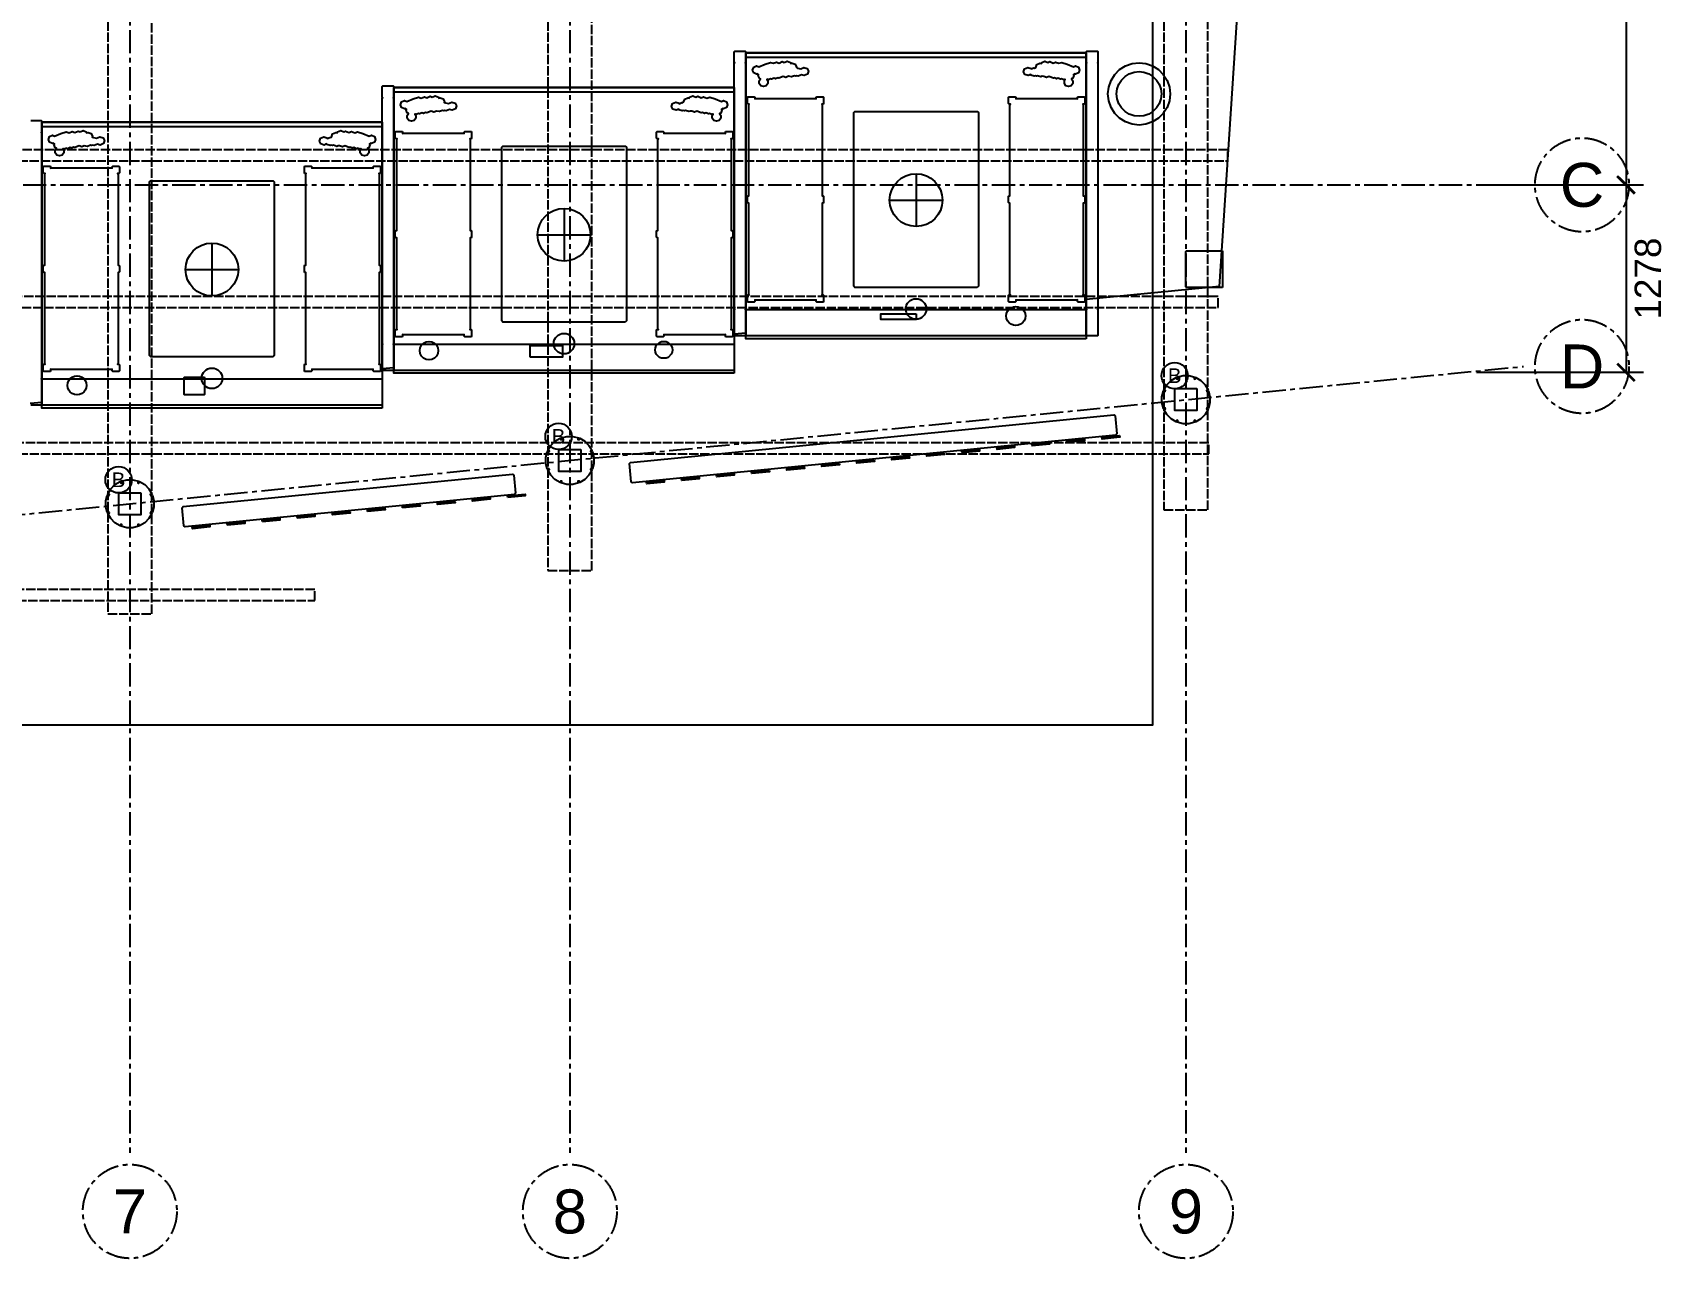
# Model space of a CAD drawing. Header units: millimetres. Extents: x -2320 to 44593, y -183000 to 30400.
# Drawn here: x 28438 to 39568, y -15320 to -6962 of the extents above; entities that cross this region are included whole.
import ezdxf
from ezdxf.enums import TextEntityAlignment as Align

# ---------------------------------------------------------------- set-up
doc = ezdxf.new("R2010")
doc.units = ezdxf.units.MM
doc.header["$LTSCALE"] = 50
doc.linetypes.add('CENTER', pattern=[5.08, 3.175, -0.635, 0.635, -0.635])
doc.linetypes.add('DASHED', pattern=[1.524, 1.27, -0.254])
for name, color, linetype in [('A-BOOTH', 30, 'Continuous'), ('A-CLNG', 150, 'Continuous'), ('A-DIMS', 1, 'Continuous'), ('A-FACADE', 150, 'Continuous'), ('A-FLOR-F1', 2, 'Continuous'), ('A-FLOR-F4', 6, 'Continuous'), ('A-FURN-BASE', 9, 'Continuous'), ('A-PLNT', 92, 'Continuous'), ('A-WALL-CUT', 7, 'Continuous'), ('E-LITE', 1, 'Continuous'), ('E-POWR', 5, 'Continuous'), ('S-BEAM', 1, 'DASHED'), ('S-GRID', 8, 'CENTER'), ('S-PURL', 9, 'DASHED')]:
    doc.layers.add(name, color=color, linetype=linetype)
doc.styles.add('VN', font='arial.ttf')
doc.dimstyles.new('SMK', dxfattribs={"dimtxt": 180, "dimasz": 120, "dimexe": 120, "dimexo": 80, "dimgap": 60, "dimtad": 1, "dimdec": 0, "dimtxsty": 'VN', "dimblk": 'ARCHTICK', "dimcen": 2.5, "dimclrd": 1, "dimclre": 1, "dimclrt": 7, "dimazin": 3, "dimtfac": 1, "dimtmove": 0, "dimatfit": 3})

# ---------------------------------------------------------------- blocks, each defined once
blk = doc.blocks.new('_ARCHTICK')
at = {"color": 0, "linetype": 'BYBLOCK', "const_width": 0.15}
blk.add_lwpolyline([(-0.5, -0.5), (0.5, 0.5)], dxfattribs=at)

msp = doc.modelspace()

# ---------------------------------------------------------------- linework, layer by layer
at = {"layer": 'A-BOOTH'}
for points in [[(33561.3, -7164.7), (33581.3, -7156.3), (33603.2, -7164.8), (33606.8, -7173), (33615, -7169.5), (33636.2, -7177.1), (33645.4, -7196.6), (33643.8, -7200.5), (33652.7, -7203.8), (33673.6, -7208.9), (33695.3, -7198.9), (33717.7, -7206), (33727.8, -7225.2), (33719.7, -7245.5), (33698.2, -7254.9), (33678.7, -7248.7), (33657.3, -7258.7), (33647.2, -7255.3), (33639.6, -7258.5), (33631.2, -7255.4), (33610.8, -7264), (33589.7, -7259.7), (33571.9, -7267.2), (33554, -7260.4), (33524.4, -7273), (33516.8, -7269.9), (33502, -7276.1), (33493, -7272.5), (33475.2, -7280), (33467.7, -7277), (33452.9, -7283.2), (33445.5, -7280.2), (33443.1, -7281.3), (33449, -7289.4), (33449, -7308.2), (33437.9, -7323.5), (33420, -7329.3), (33402.1, -7323.5), (33391, -7308.2), (33391, -7289.4), (33400.2, -7276.8), (33391.6, -7273.2), (33383.4, -7253.4), (33385.6, -7248), (33379.9, -7241.8), (33373, -7244.7), (33353.1, -7236.5), (33344.9, -7216.7), (33353.1, -7196.9), (33372.9, -7188.7), (33387.5, -7194.7), (33430.6, -7175.8), (33466.9, -7165.5), (33486.5, -7171.1), (33508, -7163.3), (33525.7, -7170.2), (33548, -7159.5)], [(35316.3, -7165.3), (35337.9, -7156.3), (35359, -7164.6), (35371.3, -7159.5), (35394.1, -7170.5), (35411.3, -7163.3), (35433.5, -7171.1), (35453.1, -7165.5), (35489.3, -7175.8), (35532.5, -7194.7), (35547, -7188.7), (35566.9, -7196.9), (35575.1, -7216.7), (35566.9, -7236.5), (35547.1, -7244.7), (35540.1, -7241.8), (35534.4, -7248), (35536.6, -7253.4), (35528.4, -7273.3), (35519.9, -7276.8), (35529, -7289.4), (35529, -7308.2), (35517.9, -7323.5), (35500, -7329.3), (35482.1, -7323.5), (35471, -7308.2), (35471, -7289.4), (35477, -7281.1), (35474.7, -7280.2), (35467.4, -7283.2), (35452.2, -7277), (35445.1, -7280), (35426.8, -7272.6), (35418.3, -7276.1), (35403.2, -7270), (35396, -7273), (35365.5, -7260.3), (35349.1, -7267.2), (35330.3, -7260), (35320.7, -7259.7), (35310.3, -7264), (35288.5, -7255.6), (35281.7, -7258.5), (35273.2, -7255.3), (35265.1, -7258.7), (35243.3, -7251.2), (35241.6, -7247.9), (35225.1, -7254.9), (35202.6, -7247.6), (35192.2, -7228.1), (35200.1, -7208), (35221.5, -7198.9), (35243.9, -7206.2), (35245.8, -7209.7), (35262.4, -7202.7), (35266.7, -7204.2), (35275.6, -7200.4), (35282.7, -7178.2), (35303.4, -7169.5), (35313.2, -7173)], [(31161.3, -7401.3), (31181.3, -7392.9), (31203.2, -7401.4), (31206.8, -7409.6), (31215, -7406.1), (31236.2, -7413.7), (31245.4, -7433.2), (31243.8, -7437.1), (31252.7, -7440.4), (31273.6, -7445.5), (31295.3, -7435.5), (31317.7, -7442.6), (31327.8, -7461.8), (31319.7, -7482.1), (31298.2, -7491.5), (31278.7, -7485.3), (31257.3, -7495.3), (31247.2, -7491.9), (31239.6, -7495.1), (31231.2, -7492), (31210.7, -7500.6), (31189.7, -7496.3), (31171.9, -7503.8), (31154, -7497), (31124.4, -7509.6), (31116.8, -7506.5), (31102, -7512.7), (31093, -7509.1), (31075.2, -7516.6), (31067.7, -7513.6), (31052.9, -7519.8), (31045.5, -7516.8), (31043.1, -7517.9), (31049, -7526), (31049, -7544.8), (31037.9, -7560.1), (31020, -7565.9), (31002.1, -7560.1), (30991, -7544.8), (30991, -7526), (31000.2, -7513.4), (30991.6, -7509.8), (30983.4, -7490), (30985.6, -7484.6), (30979.9, -7478.4), (30973, -7481.3), (30953.1, -7473.1), (30944.9, -7453.3), (30953.1, -7433.5), (30972.9, -7425.3), (30987.5, -7431.3), (31030.6, -7412.4), (31066.9, -7402.1), (31086.5, -7407.7), (31108, -7399.9), (31125.7, -7406.8), (31148, -7396.1)], [(32916.3, -7401.9), (32937.9, -7392.9), (32959, -7401.2), (32971.3, -7396.1), (32994.1, -7407.1), (33011.3, -7399.9), (33033.5, -7407.7), (33053.1, -7402.1), (33089.3, -7412.4), (33132.5, -7431.3), (33147, -7425.3), (33166.9, -7433.5), (33175.1, -7453.3), (33166.9, -7473.1), (33147.1, -7481.3), (33140.1, -7478.4), (33134.4, -7484.6), (33136.6, -7490), (33128.4, -7509.9), (33119.9, -7513.4), (33129, -7526), (33129, -7544.8), (33117.9, -7560.1), (33100, -7565.9), (33082.1, -7560.1), (33071, -7544.8), (33071, -7526), (33077, -7517.7), (33074.7, -7516.8), (33067.4, -7519.8), (33052.2, -7513.6), (33045.1, -7516.6), (33026.8, -7509.2), (33018.3, -7512.7), (33003.2, -7506.6), (32996, -7509.6), (32965.5, -7496.9), (32949.1, -7503.8), (32930.3, -7496.6), (32920.7, -7496.3), (32910.3, -7500.6), (32888.5, -7492.2), (32881.7, -7495.1), (32873.2, -7491.9), (32865.1, -7495.3), (32843.3, -7487.8), (32841.6, -7484.5), (32825.1, -7491.5), (32802.6, -7484.2), (32792.3, -7464.7), (32800.1, -7444.6), (32821.5, -7435.5), (32843.9, -7442.8), (32845.8, -7446.3), (32862.4, -7439.3), (32866.7, -7440.8), (32875.6, -7437), (32882.7, -7414.8), (32903.4, -7406.1), (32913.2, -7409.6)], [(33314, -7448.8), (33310, -7444.8), (33310, -7402.8), (33314, -7398.8), (33356, -7398.8), (33360, -7402.8), (33360, -7413.8), (33363, -7410.8), (33777, -7410.8), (33780, -7413.8), (33780, -7402.8), (33784, -7398.8), (33826, -7398.8), (33830, -7402.8), (33830, -7444.8), (33826, -7448.8), (33817, -7448.8), (33820, -7451.8), (33820, -8073.8), (33826, -8073.8), (33830, -8077.8), (33830, -8119.8), (33826, -8123.8), (33820, -8123.8), (33820, -8745.8), (33817, -8748.8), (33826, -8748.8), (33830, -8752.8), (33830, -8794.8), (33826, -8798.8), (33784, -8798.8), (33780, -8794.8), (33780, -8783.8), (33777, -8786.8), (33363, -8786.8), (33360, -8783.8), (33360, -8794.8), (33356, -8798.8), (33314, -8798.8), (33310, -8794.8), (33310, -8752.8), (33314, -8748.8), (33323, -8748.8), (33320, -8745.8), (33320, -8123.8), (33314, -8123.8), (33310, -8119.8), (33310, -8077.8), (33314, -8073.8), (33320, -8073.8), (33320, -7451.8), (33323, -7448.8)], [(35090, -7444.8), (35090, -7402.8), (35094, -7398.8), (35136, -7398.8), (35140, -7402.8), (35140, -7413.8), (35143, -7410.8), (35557, -7410.8), (35560, -7413.8), (35560, -7402.8), (35564, -7398.8), (35606, -7398.8), (35610, -7402.8), (35610, -7444.8), (35606, -7448.8), (35597, -7448.8), (35600, -7451.8), (35600, -8073.8), (35606, -8073.8), (35610, -8077.8), (35610, -8119.8), (35606, -8123.8), (35600, -8123.8), (35600, -8745.8), (35597, -8748.8), (35606, -8748.8), (35610, -8752.8), (35610, -8794.8), (35606, -8798.8), (35564, -8798.8), (35560, -8794.8), (35560, -8783.8), (35557, -8786.8), (35143, -8786.8), (35140, -8783.8), (35140, -8794.8), (35136, -8798.8), (35094, -8798.8), (35090, -8794.8), (35090, -8752.8), (35094, -8748.8), (35103, -8748.8), (35100, -8745.8), (35100, -8123.8), (35094, -8123.8), (35090, -8119.8), (35090, -8077.8), (35094, -8073.8), (35100, -8073.8), (35100, -7451.8), (35103, -7448.8), (35094, -7448.8)], [(34877, -8698.8), (34043, -8698.8), (34035, -8690.8), (34035, -7506.8), (34043, -7498.8), (34877, -7498.8), (34885, -7506.8), (34885, -8690.8)], [(28761.3, -7637.9), (28781.3, -7629.5), (28803.2, -7638), (28806.8, -7646.2), (28815, -7642.7), (28836.2, -7650.3), (28845.4, -7669.8), (28843.8, -7673.7), (28852.7, -7677), (28873.6, -7682.1), (28895.3, -7672.1), (28917.7, -7679.2), (28927.8, -7698.4), (28919.7, -7718.7), (28898.2, -7728.1), (28878.7, -7721.9), (28857.3, -7731.9), (28847.2, -7728.5), (28839.6, -7731.7), (28831.2, -7728.6), (28810.7, -7737.2), (28789.7, -7732.9), (28771.9, -7740.4), (28754, -7733.6), (28724.4, -7746.2), (28716.8, -7743.1), (28702, -7749.3), (28693, -7745.7), (28675.2, -7753.2), (28667.7, -7750.2), (28652.9, -7756.4), (28645.5, -7753.4), (28643.1, -7754.5), (28649, -7762.6), (28649, -7781.4), (28637.9, -7796.7), (28620, -7802.5), (28602.1, -7796.7), (28591, -7781.4), (28591, -7762.6), (28600.2, -7750), (28591.6, -7746.4), (28583.4, -7726.6), (28585.6, -7721.2), (28579.9, -7715), (28573, -7717.9), (28553.1, -7709.7), (28544.9, -7689.9), (28553.1, -7670.1), (28572.9, -7661.9), (28587.5, -7667.9), (28630.6, -7649), (28666.9, -7638.7), (28686.5, -7644.3), (28708, -7636.5), (28725.7, -7643.4), (28748, -7632.7)], [(30516.3, -7638.5), (30537.9, -7629.5), (30559, -7637.8), (30571.3, -7632.7), (30594.1, -7643.7), (30611.3, -7636.5), (30633.5, -7644.3), (30653.1, -7638.7), (30689.3, -7649), (30732.5, -7667.9), (30747.1, -7661.9), (30766.9, -7670.1), (30775.1, -7689.9), (30766.9, -7709.7), (30747.1, -7717.9), (30740.1, -7715), (30734.4, -7721.2), (30736.6, -7726.6), (30728.4, -7746.5), (30719.9, -7750), (30729, -7762.6), (30729, -7781.4), (30717.9, -7796.7), (30700, -7802.5), (30682.1, -7796.7), (30671, -7781.4), (30671, -7762.6), (30677, -7754.3), (30674.7, -7753.4), (30667.4, -7756.4), (30652.2, -7750.2), (30645.1, -7753.2), (30626.8, -7745.8), (30618.3, -7749.3), (30603.2, -7743.2), (30596, -7746.2), (30565.5, -7733.5), (30549.1, -7740.4), (30530.3, -7733.2), (30520.7, -7732.9), (30510.3, -7737.2), (30488.5, -7728.8), (30481.7, -7731.7), (30473.2, -7728.5), (30465.1, -7731.9), (30443.3, -7724.4), (30441.6, -7721.1), (30425.1, -7728.1), (30402.6, -7720.8), (30392.3, -7701.3), (30400.1, -7681.2), (30421.5, -7672.1), (30443.9, -7679.4), (30445.8, -7682.9), (30462.4, -7675.9), (30466.7, -7677.4), (30475.6, -7673.6), (30482.7, -7651.4), (30503.4, -7642.7), (30513.2, -7646.2)], [(30914, -7685.4), (30910, -7681.4), (30910, -7639.4), (30914, -7635.4), (30956, -7635.4), (30960, -7639.4), (30960, -7650.4), (30963, -7647.4), (31377, -7647.4), (31380, -7650.4), (31380, -7639.4), (31384, -7635.4), (31426, -7635.4), (31430, -7639.4), (31430, -7681.4), (31426, -7685.4), (31417, -7685.4), (31420, -7688.4), (31420, -8310.4), (31426, -8310.4), (31430, -8314.4), (31430, -8356.4), (31426, -8360.4), (31420, -8360.4), (31420, -8982.4), (31417, -8985.4), (31426, -8985.4), (31430, -8989.4), (31430, -9031.4), (31426, -9035.4), (31384, -9035.4), (31380, -9031.4), (31380, -9020.4), (31377, -9023.4), (30963, -9023.4), (30960, -9020.4), (30960, -9031.4), (30956, -9035.4), (30914, -9035.4), (30910, -9031.4), (30910, -8989.4), (30914, -8985.4), (30923, -8985.4), (30920, -8982.4), (30920, -8360.4), (30914, -8360.4), (30910, -8356.4), (30910, -8314.4), (30914, -8310.4), (30920, -8310.4), (30920, -7688.4), (30923, -7685.4)], [(32690, -7681.4), (32690, -7639.4), (32694, -7635.4), (32736, -7635.4), (32740, -7639.4), (32740, -7650.4), (32743, -7647.4), (33157, -7647.4), (33160, -7650.4), (33160, -7639.4), (33164, -7635.4), (33206, -7635.4), (33210, -7639.4), (33210, -7681.4), (33206, -7685.4), (33197, -7685.4), (33200, -7688.4), (33200, -8310.4), (33206, -8310.4), (33210, -8314.4), (33210, -8356.4), (33206, -8360.4), (33200, -8360.4), (33200, -8982.4), (33197, -8985.4), (33206, -8985.4), (33210, -8989.4), (33210, -9031.4), (33206, -9035.4), (33164, -9035.4), (33160, -9031.4), (33160, -9020.4), (33157, -9023.4), (32743, -9023.4), (32740, -9020.4), (32740, -9031.4), (32736, -9035.4), (32694, -9035.4), (32690, -9031.4), (32690, -8989.4), (32694, -8985.4), (32703, -8985.4), (32700, -8982.4), (32700, -8360.4), (32694, -8360.4), (32690, -8356.4), (32690, -8314.4), (32694, -8310.4), (32700, -8310.4), (32700, -7688.4), (32703, -7685.4), (32694, -7685.4)], [(32477, -8935.4), (31643, -8935.4), (31635, -8927.4), (31635, -7743.4), (31643, -7735.4), (32477, -7735.4), (32485, -7743.4), (32485, -8927.4)], [(28514, -7922), (28510, -7918), (28510, -7876), (28514, -7872), (28556, -7872), (28560, -7876), (28560, -7887), (28563, -7884), (28977, -7884), (28980, -7887), (28980, -7876), (28984, -7872), (29026, -7872), (29030, -7876), (29030, -7918), (29026, -7922), (29017, -7922), (29020, -7925), (29020, -8547), (29026, -8547), (29030, -8551), (29030, -8593), (29026, -8597), (29020, -8597), (29020, -9219), (29017, -9222), (29026, -9222), (29030, -9226), (29030, -9268), (29026, -9272), (28984, -9272), (28980, -9268), (28980, -9257), (28977, -9260), (28563, -9260), (28560, -9257), (28560, -9268), (28556, -9272), (28514, -9272), (28510, -9268), (28510, -9226), (28514, -9222), (28523, -9222), (28520, -9219), (28520, -8597), (28514, -8597), (28510, -8593), (28510, -8551), (28514, -8547), (28520, -8547), (28520, -7925), (28523, -7922)], [(30290, -7918), (30290, -7876), (30294, -7872), (30336, -7872), (30340, -7876), (30340, -7887), (30343, -7884), (30757, -7884), (30760, -7887), (30760, -7876), (30764, -7872), (30806, -7872), (30810, -7876), (30810, -7918), (30806, -7922), (30797, -7922), (30800, -7925), (30800, -8547), (30806, -8547), (30810, -8551), (30810, -8593), (30806, -8597), (30800, -8597), (30800, -9219), (30797, -9222), (30806, -9222), (30810, -9226), (30810, -9268), (30806, -9272), (30764, -9272), (30760, -9268), (30760, -9257), (30757, -9260), (30343, -9260), (30340, -9257), (30340, -9268), (30336, -9272), (30294, -9272), (30290, -9268), (30290, -9226), (30294, -9222), (30303, -9222), (30300, -9219), (30300, -8597), (30294, -8597), (30290, -8593), (30290, -8551), (30294, -8547), (30300, -8547), (30300, -7925), (30303, -7922), (30294, -7922)], [(30077, -9172), (29243, -9172), (29235, -9164), (29235, -7980), (29243, -7972), (30077, -7972), (30085, -7980), (30085, -9164)], [(35620, -8852.8), (35620, -9024.8), (35616, -9028.8), (33304, -9028.8), (33300, -9024.8), (33300, -8852.8), (33304, -8848.8), (35616, -8848.8)], [(34460, -8878.8), (34460, -8918.8), (34220, -8918.8), (34220, -8878.8)], [(35123.2, -8956.6), (35107.5, -8950.1), (35094, -8939.8), (35083.7, -8926.3), (35077.2, -8910.6), (35075, -8893.8), (35077.2, -8877), (35083.7, -8861.3), (35094, -8847.8), (35107.5, -8837.5), (35123.2, -8831), (35140, -8828.8), (35156.8, -8831), (35172.5, -8837.5), (35186, -8847.8), (35196.3, -8861.3), (35202.8, -8877), (35205, -8893.8), (35202.8, -8910.6), (35196.3, -8926.3), (35186, -8939.8), (35172.5, -8950.1), (35156.8, -8956.6), (35140, -8958.8)], [(33220, -9089.4), (33220, -9261.4), (33216, -9265.4), (30904, -9265.4), (30900, -9261.4), (30900, -9089.4), (30904, -9085.4), (33216, -9085.4)], [(31120.5, -9190.3), (31103, -9181.4), (31089, -9167.4), (31080.1, -9149.9), (31077, -9130.4), (31080.1, -9110.9), (31089, -9093.4), (31103, -9079.4), (31120.5, -9070.5), (31140, -9067.4), (31159.5, -9070.5), (31177, -9079.4), (31191, -9093.4), (31199.9, -9110.9), (31203, -9130.4), (31199.9, -9149.9), (31191, -9167.4), (31177, -9181.4), (31159.5, -9190.3), (31140, -9193.4)], [(31830, -9175.4), (31830, -9095.4), (32050, -9095.4), (32050, -9175.4)], [(32724.7, -9182.6), (32710.4, -9176.6), (32688.8, -9155), (32682.8, -9140.7), (32680.8, -9125.4), (32682.8, -9110.1), (32688.8, -9095.8), (32710.4, -9074.2), (32724.7, -9068.2), (32755.3, -9068.2), (32769.6, -9074.2), (32791.2, -9095.8), (32797.2, -9110.1), (32799.2, -9125.4), (32797.2, -9140.7), (32791.2, -9155), (32769.6, -9176.6), (32755.3, -9182.6)], [(30820, -9326), (30820, -9498), (30816, -9502), (28504, -9502), (28500, -9498), (28500, -9326), (28504, -9322), (30816, -9322)], [(28723.2, -9429.8), (28707.5, -9423.3), (28694, -9413), (28683.7, -9399.5), (28677.2, -9383.8), (28675, -9367), (28677.2, -9350.2), (28683.7, -9334.5), (28694, -9321), (28707.5, -9310.7), (28723.2, -9304.2), (28740, -9302), (28756.8, -9304.2), (28772.5, -9310.7), (28786, -9321), (28796.3, -9334.5), (28802.8, -9350.2), (28805, -9367), (28802.8, -9383.8), (28796.3, -9399.5), (28786, -9413), (28772.5, -9423.3), (28756.8, -9429.8), (28740, -9432)], [(29610, -9429), (29607, -9432), (29473, -9432), (29470, -9429), (29470, -9315), (29473, -9312), (29607, -9312), (29610, -9315)]]:
    msp.add_lwpolyline(points, close=True, dxfattribs=at)
at = {"layer": 'A-CLNG'}
msp.add_lwpolyline([(8775, -295), (8775, -11681), (36075, -11681), (36075, -295)], close=True, dxfattribs=at)
at = {"layer": 'A-FACADE'}
msp.add_lwpolyline([(36304, -8700), (36300, -8696), (36300, -8454), (36304, -8450), (36546, -8450), (36550, -8454), (36550, -8696), (36546, -8700)], close=True, dxfattribs=at)
at = {"layer": 'A-FLOR-F1'}
msp.add_lwpolyline([(15300, -3300), (28500, -3300), (28500, -2400), (30900, -2400), (30900, 0), (34400, 0), (37096, 0), (36527.3, -8692.2), (35620, -8781.6), (35620, -7099), (33300, -7099), (33300, -9010.3), (33220, -9018.2), (33220, -7335), (30900, -7335), (30900, -9246.9), (30820, -9254.8), (30820, -7572), (28500, -7572), (28500, -9483.4), (28420, -9491.3)], dxfattribs=at)
at = {"layer": 'A-FLOR-F4'}
for points in [[(35620, -9049), (33300, -9049), (33300, -7099), (35620, -7099)], [(33220, -9285), (30900, -9285), (30900, -7335), (33220, -7335)], [(30820, -9522), (28500, -9522), (28500, -7572), (30820, -7572)]]:
    msp.add_lwpolyline(points, close=True, dxfattribs=at)
at = {"layer": 'A-FURN-BASE'}
for points in [[(33300, -8844.8), (33300, -7132.8), (33304, -7128.8), (35616, -7128.8), (35620, -7132.8), (35620, -8844.8), (35616, -8848.8), (35620, -8852.8), (35620, -9024.8), (35616, -9028.8), (33304, -9028.8), (33300, -9024.8), (33300, -8852.8), (33304, -8848.8)], [(35946.1, -7528.6), (35913.8, -7517.4), (35884.9, -7499.2), (35860.8, -7475.1), (35842.6, -7446.2), (35831.4, -7413.9), (35827.5, -7380), (35831.4, -7346.1), (35842.6, -7313.8), (35860.8, -7284.9), (35884.9, -7260.8), (35913.8, -7242.6), (35946.1, -7231.4), (35980, -7227.5), (36013.9, -7231.4), (36046.2, -7242.6), (36075.1, -7260.8), (36099.2, -7284.9), (36117.4, -7313.8), (36128.6, -7346.1), (36132.5, -7380), (36128.6, -7413.9), (36117.4, -7446.2), (36099.2, -7475.1), (36075.1, -7499.2), (36046.2, -7517.4), (36013.9, -7528.6), (35980, -7532.5)], [(30900, -9081.4), (30900, -7369.4), (30904, -7365.4), (33216, -7365.4), (33220, -7369.4), (33220, -9081.4), (33216, -9085.4), (33220, -9089.4), (33220, -9261.4), (33216, -9265.4), (30904, -9265.4), (30900, -9261.4), (30900, -9089.4), (30904, -9085.4)], [(28500, -9318), (28500, -7606), (28504, -7602), (30816, -7602), (30820, -7606), (30820, -9318), (30816, -9322), (30820, -9326), (30820, -9498), (30816, -9502), (28504, -9502), (28500, -9498), (28500, -9326), (28504, -9322)], [(36550, -8454), (36550, -8696), (36546, -8700), (36304, -8700), (36300, -8696), (36300, -8454), (36304, -8450), (36546, -8450)], [(35816.9, -9574.5), (35829.1, -9697.9), (35821.9, -9706.7), (32527.1, -10031.5), (32518.4, -10024.3), (32506.2, -9900.9), (32513.4, -9892.1), (35808.2, -9567.4)], [(35010.9, -9791.6), (35130.4, -9779.9), (35131.5, -9791.8), (35012.1, -9803.6)], [(35249.8, -9768.1), (35369.2, -9756.3), (35370.4, -9768.3), (35251, -9780)], [(35488.6, -9744.6), (35608.1, -9732.8), (35609.2, -9744.7), (35489.8, -9756.5)], [(35727.5, -9721), (35846.9, -9709.2), (35848.1, -9721.2), (35728.7, -9732.9)], [(33816.7, -9909.4), (33936.2, -9897.6), (33937.3, -9909.5), (33817.9, -9921.3)], [(34055.6, -9885.8), (34175, -9874.1), (34176.2, -9886), (34056.8, -9897.8)], [(34294.4, -9862.3), (34413.8, -9850.5), (34415, -9862.4), (34295.6, -9874.2)], [(34533.3, -9838.7), (34652.7, -9827), (34653.9, -9838.9), (34534.4, -9850.7)], [(34772.1, -9815.2), (34891.5, -9803.4), (34892.7, -9815.4), (34773.3, -9827.1)], [(31716.9, -9978.7), (31729.1, -10102.1), (31721.9, -10110.9), (29477.1, -10332.1), (29468.4, -10324.9), (29456.2, -10201.5), (29463.4, -10192.7), (31708.2, -9971.5)], [(32622.5, -10027.1), (32741.9, -10015.3), (32743.1, -10027.3), (32623.7, -10039)], [(32861.4, -10003.5), (32980.8, -9991.8), (32982, -10003.7), (32862.5, -10015.5)], [(33100.2, -9980), (33219.6, -9968.2), (33220.8, -9980.2), (33101.4, -9991.9)], [(33339.1, -9956.5), (33458.5, -9944.7), (33459.7, -9956.6), (33340.2, -9968.4)], [(33577.9, -9932.9), (33697.3, -9921.1), (33698.5, -9933.1), (33579.1, -9944.9)], [(31676, -10132.5), (31674.8, -10120.5), (31794.2, -10108.8), (31795.4, -10120.7)], [(30480.6, -10238.2), (30600, -10226.4), (30601.2, -10238.4), (30481.8, -10250.2)], [(30720.6, -10226.6), (30719.4, -10214.7), (30838.8, -10202.9), (30840, -10214.9)], [(30959.4, -10203.1), (30958.3, -10191.1), (31077.7, -10179.4), (31078.9, -10191.3)], [(31197.1, -10167.6), (31316.5, -10155.8), (31317.7, -10167.8), (31198.3, -10179.6)], [(31436, -10144.1), (31555.4, -10132.3), (31556.5, -10144.2), (31437.1, -10156)], [(29525.2, -10332.4), (29644.6, -10320.6), (29645.8, -10332.5), (29526.4, -10344.3)], [(29764, -10308.8), (29883.5, -10297.1), (29884.6, -10309), (29765.2, -10320.8)], [(30004.1, -10297.2), (30002.9, -10285.3), (30122.3, -10273.5), (30123.5, -10285.5)], [(30241.7, -10261.8), (30361.2, -10250), (30362.3, -10261.9), (30242.9, -10273.7)]]:
    msp.add_lwpolyline(points, close=True, dxfattribs=at)
at = {"layer": 'A-PLNT'}
msp.add_lwpolyline([(35888, -7571), (35847.8, -7545.7), (35814.3, -7512.2), (35789, -7472), (35773.3, -7427.2), (35768, -7380), (35773.3, -7332.8), (35789, -7288), (35814.3, -7247.8), (35847.8, -7214.3), (35888, -7189), (35932.8, -7173.3), (35980, -7168), (36027.2, -7173.3), (36072, -7189), (36112.2, -7214.3), (36145.7, -7247.8), (36171, -7288), (36186.7, -7332.8), (36192, -7380), (36186.7, -7427.2), (36171, -7472), (36145.7, -7512.2), (36112.2, -7545.7), (36072, -7571), (36027.2, -7586.7), (35980, -7592), (35932.8, -7586.7)], close=True, dxfattribs=at)
at = {"layer": 'A-WALL-CUT'}
for points in [[(33220, -8848.8), (33220, -8799.3), (33220, -8798.8), (33220, -8747.1), (33220, -8695.4), (33220, -8690.8), (33220, -8684.4), (33220, -8657.8), (33220, -8646.8), (33220, -8642.2), (33220, -8518.8), (33220, -8395.4), (33220, -8390.8), (33220, -8379.8), (33220, -8353.2), (33220, -8346.8), (33220, -8342.2), (33220, -8218.8), (33220, -8095.4), (33220, -8090.8), (33220, -8079.8), (33220, -8053.2), (33220, -8042.2), (33220, -7918.8), (33220, -7795.4), (33220, -7790.8), (33220, -7768.8), (33220, -7742.2), (33220, -7618.8), (33220, -7495.4), (33220, -7490.8), (33220, -7479.8), (33220, -7453.2), (33220, -7442.2), (33220, -7330.5), (33220, -7218.8), (33220, -7218.3), (33220, -7168.8), (33224, -7168.8), (33220, -7164.8), (33220, -7092.8), (33224, -7088.8), (33296, -7088.8), (33300, -7092.8), (33300, -7164.8), (33296, -7168.8), (33300, -7168.8), (33300, -7218.3), (33300, -7218.8), (33300, -7330.5), (33300, -7442.2), (33300, -7453.2), (33300, -7479.8), (33300, -7490.8), (33300, -7495.4), (33300, -7618.8), (33300, -7742.2), (33300, -7768.8), (33300, -7790.8), (33300, -7795.4), (33300, -7918.8), (33300, -8042.2), (33300, -8053.2), (33300, -8079.8), (33300, -8090.8), (33300, -8095.4), (33300, -8218.8), (33300, -8342.2), (33300, -8346.8), (33300, -8353.2), (33300, -8379.8), (33300, -8390.8), (33300, -8395.4), (33300, -8518.8), (33300, -8642.2), (33300, -8646.8), (33300, -8657.8), (33300, -8684.4), (33300, -8690.8), (33300, -8695.4), (33300, -8747.1), (33300, -8798.8), (33300, -8799.3), (33300, -8848.8), (33296, -8848.8), (33300, -8852.8), (33300, -9024.8), (33296, -9028.8), (33224, -9028.8), (33220, -9024.8), (33220, -8852.8), (33224, -8848.8)], [(35620, -8848.8), (35620, -8799.3), (35620, -8798.8), (35620, -8747.1), (35620, -8695.4), (35620, -8690.8), (35620, -8684.4), (35620, -8657.8), (35620, -8646.8), (35620, -8642.2), (35620, -8518.8), (35620, -8395.4), (35620, -8390.8), (35620, -8379.8), (35620, -8353.2), (35620, -8346.8), (35620, -8342.2), (35620, -8218.8), (35620, -8095.4), (35620, -8090.8), (35620, -8079.8), (35620, -8053.2), (35620, -8042.2), (35620, -7918.8), (35620, -7795.4), (35620, -7790.8), (35620, -7768.8), (35620, -7742.2), (35620, -7618.8), (35620, -7495.4), (35620, -7490.8), (35620, -7479.8), (35620, -7453.2), (35620, -7442.2), (35620, -7330.5), (35620, -7218.8), (35620, -7218.3), (35620, -7168.8), (35624, -7168.8), (35620, -7164.8), (35620, -7092.8), (35624, -7088.8), (35696, -7088.8), (35700, -7092.8), (35700, -7164.8), (35696, -7168.8), (35700, -7168.8), (35700, -7218.3), (35700, -7218.8), (35700, -7330.5), (35700, -7442.2), (35700, -7453.2), (35700, -7479.8), (35700, -7490.8), (35700, -7495.4), (35700, -7618.8), (35700, -7742.2), (35700, -7768.8), (35700, -7790.8), (35700, -7795.4), (35700, -7918.8), (35700, -8042.2), (35700, -8053.2), (35700, -8079.8), (35700, -8090.8), (35700, -8095.4), (35700, -8218.8), (35700, -8342.2), (35700, -8346.8), (35700, -8353.2), (35700, -8379.8), (35700, -8390.8), (35700, -8395.4), (35700, -8518.8), (35700, -8642.2), (35700, -8646.8), (35700, -8657.8), (35700, -8684.4), (35700, -8690.8), (35700, -8695.4), (35700, -8747.1), (35700, -8798.8), (35700, -8799.3), (35700, -8848.8), (35696, -8848.8), (35700, -8852.8), (35700, -9024.8), (35696, -9028.8), (35624, -9028.8), (35620, -9024.8), (35620, -8852.8), (35624, -8848.8)], [(30820, -9085.4), (30820, -9035.9), (30820, -9035.4), (30820, -8983.7), (30820, -8932), (30820, -8927.4), (30820, -8916.4), (30820, -8905.4), (30820, -8883.4), (30820, -8878.8), (30820, -8755.4), (30820, -8632), (30820, -8627.4), (30820, -8616.4), (30820, -8605.4), (30820, -8583.4), (30820, -8578.8), (30820, -8455.4), (30820, -8332), (30820, -8327.4), (30820, -8305.4), (30820, -8294.4), (30820, -8283.4), (30820, -8278.8), (30820, -8155.4), (30820, -8032), (30820, -8027.4), (30820, -8016.4), (30820, -7989.8), (30820, -7978.8), (30820, -7855.4), (30820, -7732), (30820, -7721), (30820, -7694.4), (30820, -7683.4), (30820, -7678.8), (30820, -7567.1), (30820, -7455.4), (30820, -7454.9), (30820, -7405.4), (30824, -7405.4), (30820, -7401.4), (30820, -7329.4), (30824, -7325.4), (30896, -7325.4), (30900, -7329.4), (30900, -7401.4), (30896, -7405.4), (30900, -7405.4), (30900, -7454.9), (30900, -7455.4), (30900, -7567.1), (30900, -7678.8), (30900, -7683.4), (30900, -7694.4), (30900, -7721), (30900, -7732), (30900, -7855.4), (30900, -7978.8), (30900, -7989.8), (30900, -8016.4), (30900, -8027.4), (30900, -8032), (30900, -8155.4), (30900, -8278.8), (30900, -8283.4), (30900, -8294.4), (30900, -8305.4), (30900, -8327.4), (30900, -8332), (30900, -8455.4), (30900, -8578.8), (30900, -8583.4), (30900, -8605.4), (30900, -8616.4), (30900, -8627.4), (30900, -8632), (30900, -8755.4), (30900, -8878.8), (30900, -8883.4), (30900, -8905.4), (30900, -8916.4), (30900, -8927.4), (30900, -8932), (30900, -8983.7), (30900, -9035.4), (30900, -9035.9), (30900, -9085.4), (30896, -9085.4), (30900, -9089.4), (30900, -9261.4), (30896, -9265.4), (30824, -9265.4), (30820, -9261.4), (30820, -9089.4), (30824, -9085.4)], [(36169.9, -9363.1), (36198.5, -9334.5), (36233.2, -9313.7), (36238.1, -9325), (36241.4, -9323.2), (36245, -9322.1), (36240.6, -9310.7), (36279.8, -9300.8), (36320.2, -9300.8), (36359.4, -9310.7), (36355, -9322.1), (36358.6, -9323.2), (36361.9, -9325), (36366.8, -9313.7), (36401.5, -9334.5), (36430.1, -9363.1), (36450.9, -9397.8), (36439.6, -9402.7), (36441.4, -9406), (36442.5, -9409.6), (36453.9, -9405.2), (36463.8, -9444.4), (36463.8, -9484.8), (36453.9, -9524), (36442.5, -9519.6), (36441.4, -9523.2), (36439.6, -9526.5), (36450.9, -9531.4), (36430.1, -9566.1), (36401.5, -9594.7), (36366.8, -9615.5), (36361.9, -9604.2), (36358.6, -9606), (36355, -9607.1), (36359.4, -9618.5), (36320.2, -9628.4), (36279.8, -9628.4), (36240.6, -9618.5), (36245, -9607.1), (36241.4, -9606), (36238.1, -9604.2), (36233.2, -9615.5), (36198.5, -9594.7), (36169.9, -9566.1), (36149.1, -9531.4), (36160.4, -9526.5), (36158.6, -9523.2), (36157.5, -9519.6), (36146.1, -9524), (36136.2, -9484.8), (36136.2, -9444.4), (36146.1, -9405.2), (36157.5, -9409.6), (36158.6, -9406), (36160.4, -9402.7), (36149.1, -9397.8)], [(36375, -9389.6), (36375, -9539.6), (36225, -9539.6), (36225, -9389.6)], [(31969.9, -9777.1), (31998.5, -9748.5), (32033.2, -9727.7), (32038.1, -9739), (32041.4, -9737.2), (32045, -9736.1), (32040.6, -9724.7), (32079.8, -9714.8), (32120.2, -9714.8), (32159.4, -9724.7), (32155, -9736.1), (32158.6, -9737.2), (32161.9, -9739), (32166.8, -9727.7), (32201.5, -9748.5), (32230.1, -9777.1), (32250.9, -9811.8), (32239.6, -9816.7), (32241.4, -9820), (32242.5, -9823.6), (32253.9, -9819.2), (32263.8, -9858.4), (32263.8, -9898.8), (32253.9, -9938), (32242.5, -9933.6), (32241.4, -9937.2), (32239.6, -9940.5), (32250.9, -9945.4), (32230.1, -9980.1), (32201.5, -10008.7), (32166.8, -10029.5), (32161.9, -10018.2), (32158.6, -10020), (32155, -10021.1), (32159.4, -10032.5), (32120.2, -10042.4), (32079.8, -10042.4), (32040.6, -10032.5), (32045, -10021.1), (32041.4, -10020), (32038.1, -10018.2), (32033.2, -10029.5), (31998.5, -10008.7), (31969.9, -9980.1), (31949.1, -9945.4), (31960.4, -9940.5), (31958.6, -9937.2), (31957.5, -9933.6), (31946.1, -9938), (31936.2, -9898.8), (31936.2, -9858.4), (31946.1, -9819.2), (31957.5, -9823.6), (31958.6, -9820), (31960.4, -9816.7), (31949.1, -9811.8)], [(32175, -9803.6), (32175, -9953.6), (32025, -9953.6), (32025, -9803.6)], [(28969.9, -10072.8), (28998.5, -10044.2), (29033.2, -10023.4), (29038.1, -10034.7), (29041.5, -10032.9), (29045, -10031.8), (29040.6, -10020.4), (29079.8, -10010.5), (29120.2, -10010.5), (29159.4, -10020.4), (29155, -10031.8), (29158.6, -10032.9), (29161.9, -10034.7), (29166.8, -10023.4), (29201.5, -10044.2), (29230.1, -10072.8), (29250.9, -10107.5), (29239.6, -10112.4), (29241.4, -10115.7), (29242.5, -10119.3), (29253.9, -10114.9), (29263.8, -10154.1), (29263.8, -10194.5), (29253.9, -10233.7), (29242.5, -10229.3), (29241.4, -10232.9), (29239.6, -10236.2), (29250.9, -10241.1), (29230.1, -10275.8), (29201.5, -10304.4), (29166.8, -10325.2), (29161.9, -10313.9), (29158.6, -10315.7), (29155, -10316.8), (29159.4, -10328.2), (29120.2, -10338.1), (29079.8, -10338.1), (29040.6, -10328.2), (29045, -10316.8), (29041.5, -10315.7), (29038.1, -10313.9), (29033.2, -10325.2), (28998.5, -10304.4), (28969.9, -10275.8), (28949.1, -10241.1), (28960.4, -10236.2), (28958.6, -10232.9), (28957.5, -10229.3), (28946.1, -10233.7), (28936.2, -10194.5), (28936.2, -10154.1), (28946.1, -10114.9), (28957.5, -10119.3), (28958.6, -10115.7), (28960.4, -10112.4), (28949.1, -10107.5)], [(29175, -10099.3), (29175, -10249.3), (29025, -10249.3), (29025, -10099.3)]]:
    msp.add_lwpolyline(points, close=True, dxfattribs=at)
msp.add_lwpolyline([(28424, -7562), (28496, -7562), (28500, -7566), (28500, -7638), (28496, -7642), (28500, -7642), (28500, -7691.5), (28500, -7692), (28500, -7803.7), (28500, -7915.4), (28500, -7920), (28500, -7926.4), (28500, -7964), (28500, -7968.6), (28500, -8092), (28500, -8215.4), (28500, -8220), (28500, -8231), (28500, -8242), (28500, -8264), (28500, -8268.6), (28500, -8392), (28500, -8515.4), (28500, -8526.4), (28500, -8553), (28500, -8564), (28500, -8568.6), (28500, -8692), (28500, -8815.4), (28500, -8820), (28500, -8831), (28500, -8857.6), (28500, -8868.6), (28500, -8992), (28500, -9115.4), (28500, -9126.4), (28500, -9153), (28500, -9164), (28500, -9168.6), (28500, -9220.3), (28500, -9272), (28500, -9272.5), (28500, -9322), (28496, -9322), (28500, -9326), (28500, -9498), (28496, -9502), (28424, -9502)], dxfattribs=at)
at = {"layer": 'E-LITE'}
for p, q in [((34460, -7924), (34460, -8284)), ((34280, -8104), (34640, -8104)), ((32060, -8160), (32060, -8520)), ((31880, -8340), (32240, -8340)), ((29660, -8397), (29660, -8757)), ((29480, -8577), (29840, -8577))]:
    msp.add_line(p, q, dxfattribs=at)
for centre, radius in [((34460, -8104), 180), ((32060, -8340), 180), ((29660, -8577), 180), ((36223, -9301), 90), ((32023, -9715), 90), ((29023, -10011), 90)]:
    msp.add_circle(centre, radius, dxfattribs=at)
at = {"layer": 'E-POWR'}
for centre in [(34460, -8846), (32060, -9082.5), (29660, -9319)]:
    msp.add_circle(centre, 70, dxfattribs=at)
at = {"layer": 'S-BEAM'}
for points in [[(28950, -180), (28950, -10924), (29250, -10924), (29250, -180)], [(31950, -180), (31950, -10629), (32250, -10629), (32250, -180)], [(36150, -180), (36150, -10215), (36450, -10215), (36450, -180)]]:
    msp.add_lwpolyline(points, close=True, dxfattribs=at)
at = {"layer": 'S-GRID'}
for p, q in [((29100, 2200), (29100, -14600)), ((32100, 2200), (32100, -14600)), ((36300, 2200), (36300, -14600)), ((-1600, -8000), (38600, -8000)), ((-1600, -13200.9), (38600, -9238.3))]:
    msp.add_line(p, q, dxfattribs=at)
for centre in [(39000, -8000), (39000, -9238.3), (29100, -15000), (32100, -15000), (36300, -15000)]:
    msp.add_circle(centre, 320, dxfattribs=at)
at = {"layer": 'S-PURL'}
for points in [[(21711, -7760), (21711, -7835), (36586, -7835), (36586, -7760)], [(8476, -8760), (8476, -8835), (36520, -8835), (36520, -8760)], [(5862, -9760), (5862, -9835), (36455, -9835), (36455, -9760)], [(2728, -10760), (2728, -10835), (30361, -10835), (30361, -10760)]]:
    msp.add_lwpolyline(points, close=True, dxfattribs=at)

# ---------------------------------------------------------------- texts
at = {"layer": 'E-LITE', "style": 'VN'}
for p in [(36223, -9301), (32023, -9715), (29023, -10011)]:
    msp.add_text('B', height=100, dxfattribs=at).set_placement(p, align=Align.MIDDLE_CENTER)
at = {"layer": 'S-GRID', "style": 'VN'}
for s, p in [('C', (39000, -8000)), ('D', (39000, -9238.3)), ('7', (29100, -15000)), ('8', (32100, -15000)), ('9', (36300, -15000))]:
    msp.add_text(s, height=300, dxfattribs=at).set_placement(p, align=Align.MIDDLE_CENTER)

# ---------------------------------------------------------------- dimensions: what is measured, and where the dimension line sits
at = {"layer": 'A-DIMS'}
for base, p1, p2 in [((39300, -4130), (38200, -4130), (38200, -8000)), ((39300, -8000), (38200, -8000), (38200, -9277.7))]:
    msp.add_linear_dim(base=base, p1=p1, p2=p2, angle=90, dimstyle='SMK', dxfattribs=at).render()

doc.saveas('drawing.dxf')
